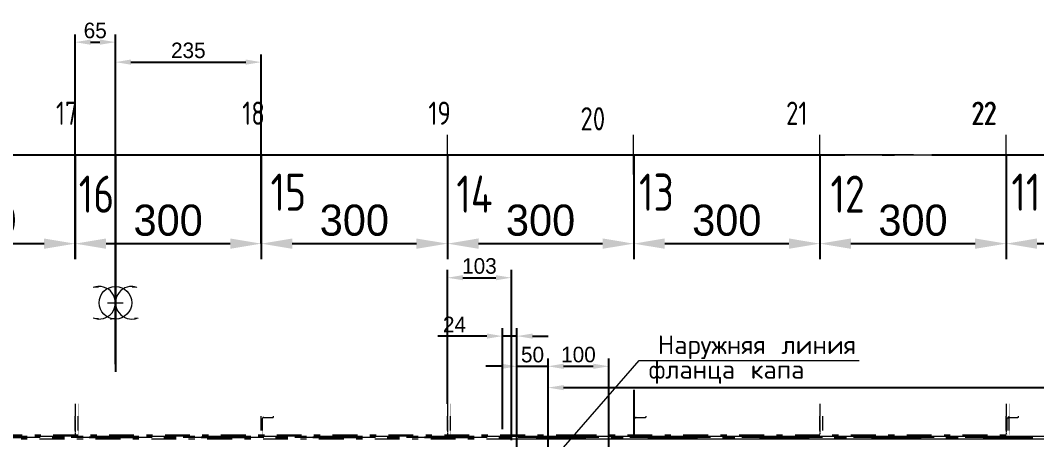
# Model space of a CAD drawing. Header units: millimetres. Extents: x 42007 to 66124, y -556 to 6894.
# Drawn here: x 48924 to 50562, y 4941 to 5616 of the extents above; entities that cross this region are included whole.
import ezdxf

# ---------------------------------------------------------------- set-up
doc = ezdxf.new("R2010")
doc.units = ezdxf.units.MM
for name, pattern in [('DASH2', [1040, 900, -60, 20, -60]), ('DASH5', [180, 80, -40, 20, -40]), ('K5LT32768', [0]), ('K5LT32769', [0]), ('K5LT32778', [0]), ('K5LT32781', [90, 40, -20, 10, -20]), ('K5LT32786', [25.318241, 20.818241, -1.5, 1.5, -1.5]), ('K5LT32790', [520, 450, -30, 10, -30]), ('K5LT32794', [0])]:
    doc.linetypes.add(name, pattern=pattern)
doc.layers.get('Defpoints').update_dxf_attribs({"color": 250})
doc.layers.add('теоретические', color=2, linetype='Continuous', lineweight=13)
doc.styles.add('5', font='txt.shx', dxfattribs={"height": 5})
doc.styles.add('KTEXTSTYLE', font='GOST_AU.SHX', dxfattribs={"width": 0.96, "height": 5})
doc.dimstyles.new('ISO-10', dxfattribs={"dimscale": 10, "dimtxt": 2.5, "dimasz": 2.5, "dimexe": 1.25, "dimexo": 0, "dimtad": 1, "dimdec": 0, "dimtxsty": 'Standard', "dimcen": 2.5, "dimclrd": 7, "dimclre": 7, "dimclrt": 6, "dimadec": 0, "dimazin": 0, "dimtfac": 1, "dimtdec": 0, "dimtmove": 0, "dimatfit": 3, "dimfxl": 1, "dimarcsym": 0})
doc.dimstyles.new('PB20', dxfattribs={"dimscale": 20, "dimtxt": 2.5, "dimasz": 2.5, "dimexe": 1.25, "dimexo": 0, "dimtad": 1, "dimdec": 0, "dimtxsty": 'Standard', "dimcen": 2.5, "dimclrd": 7, "dimclre": 7, "dimclrt": 4, "dimadec": 0, "dimazin": 0, "dimtfac": 1, "dimtdec": 0, "dimtmove": 0, "dimatfit": 3, "dimfxl": 1.25, "dimarcsym": 0})

# ---------------------------------------------------------------- blocks, each defined once
blk = doc.blocks.new('*D200')
at = {"color": 7, "lineweight": -2, "transparency": 16777216}
for p, q in [((48712.4, 5399.6), (48712.4, 5231.4)), ((49012.4, 5399.7), (49012.4, 5231.4)), ((48762.4, 5256.4), (48962.4, 5256.4))]:
    blk.add_line(p, q, dxfattribs=at)
at = {"color": 7, "transparency": 16777216}
for points in [[(48762.4, 5264.7), (48762.4, 5248.1), (48712.4, 5256.4)], [(48962.4, 5264.7), (48962.4, 5248.1), (49012.4, 5256.4)]]:
    blk.add_solid(points, dxfattribs=at)
at = {"layer": 'Defpoints', "color": 0, "transparency": 16777216}
for p in [(48712.4, 5399.6), (49012.4, 5399.7), (49012.4, 5256.4)]:
    blk.add_point(p, dxfattribs=at)
at = {"color": 4, "transparency": 16777216, "insert": (48862.4, 5293.9), "char_height": 50, "attachment_point": 5}
blk.add_mtext('300', dxfattribs=at)
blk = doc.blocks.new('*D201')
at = {"color": 7, "lineweight": -2, "transparency": 16777216}
for p, q in [((49012.4, 5399.7), (49012.4, 5231.4)), ((49312.4, 5399.7), (49312.4, 5231.4)), ((49062.4, 5256.4), (49262.4, 5256.4))]:
    blk.add_line(p, q, dxfattribs=at)
at = {"color": 7, "transparency": 16777216}
for points in [[(49062.4, 5264.7), (49062.4, 5248.1), (49012.4, 5256.4)], [(49262.4, 5264.7), (49262.4, 5248.1), (49312.4, 5256.4)]]:
    blk.add_solid(points, dxfattribs=at)
at = {"layer": 'Defpoints', "color": 0, "transparency": 16777216}
for p in [(49012.4, 5399.7), (49312.4, 5399.7), (49312.4, 5256.4)]:
    blk.add_point(p, dxfattribs=at)
at = {"color": 4, "transparency": 16777216, "insert": (49162.4, 5293.9), "char_height": 50, "attachment_point": 5}
blk.add_mtext('300', dxfattribs=at)
blk = doc.blocks.new('*D202')
at = {"color": 7, "lineweight": -2, "transparency": 16777216}
for p, q in [((49312.4, 5399.6), (49312.4, 5231.4)), ((49612.4, 5399.7), (49612.4, 5231.4)), ((49362.4, 5256.4), (49562.4, 5256.4))]:
    blk.add_line(p, q, dxfattribs=at)
at = {"color": 7, "transparency": 16777216}
for points in [[(49362.4, 5264.7), (49362.4, 5248.1), (49312.4, 5256.4)], [(49562.4, 5264.7), (49562.4, 5248.1), (49612.4, 5256.4)]]:
    blk.add_solid(points, dxfattribs=at)
at = {"layer": 'Defpoints', "color": 0, "transparency": 16777216}
for p in [(49312.4, 5399.6), (49612.4, 5399.7), (49612.4, 5256.4)]:
    blk.add_point(p, dxfattribs=at)
at = {"color": 4, "transparency": 16777216, "insert": (49462.4, 5293.9), "char_height": 50, "attachment_point": 5}
blk.add_mtext('300', dxfattribs=at)
blk = doc.blocks.new('*D158')
at = {"color": 7, "lineweight": -2, "transparency": 16777216}
for p, q in [((49612.4, 5399.6), (49612.4, 5231.4)), ((49912.4, 5399.7), (49912.4, 5231.4)), ((49662.4, 5256.4), (49862.4, 5256.4))]:
    blk.add_line(p, q, dxfattribs=at)
at = {"color": 7, "transparency": 16777216}
for points in [[(49662.4, 5264.8), (49662.4, 5248.1), (49612.4, 5256.4)], [(49862.4, 5264.8), (49862.4, 5248.1), (49912.4, 5256.4)]]:
    blk.add_solid(points, dxfattribs=at)
at = {"layer": 'Defpoints', "color": 0, "transparency": 16777216}
for p in [(49612.4, 5399.6), (49912.4, 5399.7), (49912.4, 5256.4)]:
    blk.add_point(p, dxfattribs=at)
at = {"color": 4, "transparency": 16777216, "insert": (49762.4, 5293.9), "char_height": 50, "attachment_point": 5}
blk.add_mtext('300', dxfattribs=at)
blk = doc.blocks.new('*D164')
at = {"color": 7, "lineweight": -2, "transparency": 16777216}
for p, q in [((48712.4, 5399.6), (48712.4, 5231.4)), ((49012.4, 5399.7), (49012.4, 5231.4)), ((48762.4, 5256.4), (48962.4, 5256.4))]:
    blk.add_line(p, q, dxfattribs=at)
at = {"color": 7, "transparency": 16777216}
for points in [[(48762.4, 5264.7), (48762.4, 5248.1), (48712.4, 5256.4)], [(48962.4, 5264.7), (48962.4, 5248.1), (49012.4, 5256.4)]]:
    blk.add_solid(points, dxfattribs=at)
at = {"layer": 'Defpoints', "color": 0, "transparency": 16777216}
for p in [(48712.4, 5399.6), (49012.4, 5399.7), (49012.4, 5256.4)]:
    blk.add_point(p, dxfattribs=at)
at = {"color": 4, "transparency": 16777216, "insert": (48862.4, 5293.9), "char_height": 50, "attachment_point": 5}
blk.add_mtext('300', dxfattribs=at)
blk = doc.blocks.new('*D165')
at = {"color": 7, "lineweight": -2, "transparency": 16777216}
for p, q in [((49012.4, 5399.7), (49012.4, 5231.4)), ((49312.4, 5399.7), (49312.4, 5231.4)), ((49062.4, 5256.4), (49262.4, 5256.4))]:
    blk.add_line(p, q, dxfattribs=at)
at = {"color": 7, "transparency": 16777216}
for points in [[(49062.4, 5264.7), (49062.4, 5248.1), (49012.4, 5256.4)], [(49262.4, 5264.7), (49262.4, 5248.1), (49312.4, 5256.4)]]:
    blk.add_solid(points, dxfattribs=at)
at = {"layer": 'Defpoints', "color": 0, "transparency": 16777216}
for p in [(49012.4, 5399.7), (49312.4, 5399.7), (49312.4, 5256.4)]:
    blk.add_point(p, dxfattribs=at)
at = {"color": 4, "transparency": 16777216, "insert": (49162.4, 5293.9), "char_height": 50, "attachment_point": 5}
blk.add_mtext('300', dxfattribs=at)
blk = doc.blocks.new('*D166')
at = {"color": 7, "lineweight": -2, "transparency": 16777216}
for p, q in [((49312.4, 5399.6), (49312.4, 5231.4)), ((49612.4, 5399.7), (49612.4, 5231.4)), ((49362.4, 5256.4), (49562.4, 5256.4))]:
    blk.add_line(p, q, dxfattribs=at)
at = {"color": 7, "transparency": 16777216}
for points in [[(49362.4, 5264.7), (49362.4, 5248.1), (49312.4, 5256.4)], [(49562.4, 5264.7), (49562.4, 5248.1), (49612.4, 5256.4)]]:
    blk.add_solid(points, dxfattribs=at)
at = {"layer": 'Defpoints', "color": 0, "transparency": 16777216}
for p in [(49312.4, 5399.6), (49612.4, 5399.7), (49612.4, 5256.4)]:
    blk.add_point(p, dxfattribs=at)
at = {"color": 4, "transparency": 16777216, "insert": (49462.4, 5293.9), "char_height": 50, "attachment_point": 5}
blk.add_mtext('300', dxfattribs=at)
blk = doc.blocks.new('*D167')
at = {"color": 7, "lineweight": -2, "transparency": 16777216}
for p, q in [((49612.4, 5399.6), (49612.4, 5231.4)), ((49912.4, 5399.7), (49912.4, 5231.4)), ((49662.4, 5256.4), (49862.4, 5256.4))]:
    blk.add_line(p, q, dxfattribs=at)
at = {"color": 7, "transparency": 16777216}
for points in [[(49662.4, 5264.8), (49662.4, 5248.1), (49612.4, 5256.4)], [(49862.4, 5264.8), (49862.4, 5248.1), (49912.4, 5256.4)]]:
    blk.add_solid(points, dxfattribs=at)
at = {"layer": 'Defpoints', "color": 0, "transparency": 16777216}
for p in [(49612.4, 5399.6), (49912.4, 5399.7), (49912.4, 5256.4)]:
    blk.add_point(p, dxfattribs=at)
at = {"color": 4, "transparency": 16777216, "insert": (49762.4, 5293.9), "char_height": 50, "attachment_point": 5}
blk.add_mtext('300', dxfattribs=at)
blk = doc.blocks.new('*D168')
at = {"color": 7, "lineweight": -2, "transparency": 16777216}
for p, q in [((49912.4, 5399.7), (49912.4, 5231.4)), ((50212.4, 5399.7), (50212.4, 5231.4)), ((49962.4, 5256.4), (50162.4, 5256.4))]:
    blk.add_line(p, q, dxfattribs=at)
at = {"color": 7, "transparency": 16777216}
for points in [[(49962.4, 5264.8), (49962.4, 5248.1), (49912.4, 5256.4)], [(50162.4, 5264.8), (50162.4, 5248.1), (50212.4, 5256.4)]]:
    blk.add_solid(points, dxfattribs=at)
at = {"layer": 'Defpoints', "color": 0, "transparency": 16777216}
for p in [(49912.4, 5399.7), (50212.4, 5399.7), (50212.4, 5256.4)]:
    blk.add_point(p, dxfattribs=at)
at = {"color": 4, "transparency": 16777216, "insert": (50062.4, 5293.9), "char_height": 50, "attachment_point": 5}
blk.add_mtext('300', dxfattribs=at)
blk = doc.blocks.new('*D169')
at = {"color": 7, "lineweight": -2, "transparency": 16777216}
for p, q in [((50212.4, 5399.6), (50212.4, 5231.4)), ((50512.4, 5399.7), (50512.4, 5231.4)), ((50262.4, 5256.4), (50462.4, 5256.4))]:
    blk.add_line(p, q, dxfattribs=at)
at = {"color": 7, "transparency": 16777216}
for points in [[(50262.4, 5264.8), (50262.4, 5248.1), (50212.4, 5256.4)], [(50462.4, 5264.8), (50462.4, 5248.1), (50512.4, 5256.4)]]:
    blk.add_solid(points, dxfattribs=at)
at = {"layer": 'Defpoints', "color": 0, "transparency": 16777216}
for p in [(50212.4, 5399.6), (50512.4, 5399.7), (50512.4, 5256.4)]:
    blk.add_point(p, dxfattribs=at)
at = {"color": 4, "transparency": 16777216, "insert": (50362.4, 5293.9), "char_height": 50, "attachment_point": 5}
blk.add_mtext('300', dxfattribs=at)
blk = doc.blocks.new('*D170')
at = {"color": 7, "lineweight": -2, "transparency": 16777216}
for p, q in [((50512.4, 5399.6), (50512.4, 5231.4)), ((50812.4, 5399.7), (50812.4, 5231.4)), ((50562.4, 5256.4), (50762.4, 5256.4))]:
    blk.add_line(p, q, dxfattribs=at)
at = {"color": 7, "transparency": 16777216}
for points in [[(50562.4, 5264.8), (50562.4, 5248.1), (50512.4, 5256.4)], [(50762.4, 5264.8), (50762.4, 5248.1), (50812.4, 5256.4)]]:
    blk.add_solid(points, dxfattribs=at)
at = {"layer": 'Defpoints', "color": 0, "transparency": 16777216}
for p in [(50512.4, 5399.6), (50812.4, 5399.7), (50812.4, 5256.4)]:
    blk.add_point(p, dxfattribs=at)
at = {"color": 4, "transparency": 16777216, "insert": (50662.4, 5293.9), "char_height": 50, "attachment_point": 5}
blk.add_mtext('300', dxfattribs=at)
blk = doc.blocks.new('*D181')
at = {"color": 7, "lineweight": -2, "transparency": 16777216}
for p, q in [((49077.4, 5264.4), (49077.4, 5561.3)), ((49312.4, 5256.4), (49312.4, 5561.3)), ((49102.4, 5548.8), (49287.4, 5548.8))]:
    blk.add_line(p, q, dxfattribs=at)
at = {"color": 7, "transparency": 16777216}
for points in [[(49102.4, 5553), (49102.4, 5544.7), (49077.4, 5548.8)], [(49287.4, 5553), (49287.4, 5544.7), (49312.4, 5548.8)]]:
    blk.add_solid(points, dxfattribs=at)
at = {"layer": 'Defpoints', "color": 0, "transparency": 16777216}
for p in [(49312.4, 5548.8), (49077.4, 5264.4), (49312.4, 5256.4)]:
    blk.add_point(p, dxfattribs=at)
at = {"color": 6, "transparency": 16777216, "insert": (49194.9, 5567.6), "char_height": 25, "attachment_point": 5}
blk.add_mtext('235', dxfattribs=at)
blk = doc.blocks.new('*D272')
at = {"color": 7, "lineweight": -2, "transparency": 16777216}
for p, q in [((48712.4, 5399.6), (48712.4, 5231.4)), ((49012.4, 5399.7), (49012.4, 5231.4)), ((48762.4, 5256.4), (48962.4, 5256.4))]:
    blk.add_line(p, q, dxfattribs=at)
at = {"color": 7, "transparency": 16777216}
for points in [[(48762.4, 5264.7), (48762.4, 5248.1), (48712.4, 5256.4)], [(48962.4, 5264.7), (48962.4, 5248.1), (49012.4, 5256.4)]]:
    blk.add_solid(points, dxfattribs=at)
at = {"layer": 'Defpoints', "color": 0, "transparency": 16777216}
for p in [(48712.4, 5399.6), (49012.4, 5399.7), (49012.4, 5256.4)]:
    blk.add_point(p, dxfattribs=at)
at = {"color": 4, "transparency": 16777216, "insert": (48862.4, 5293.9), "char_height": 50, "attachment_point": 5}
blk.add_mtext('300', dxfattribs=at)
blk = doc.blocks.new('*D273')
at = {"color": 7, "lineweight": -2, "transparency": 16777216}
for p, q in [((49012.4, 5399.7), (49012.4, 5231.4)), ((49312.4, 5399.7), (49312.4, 5231.4)), ((49062.4, 5256.4), (49262.4, 5256.4))]:
    blk.add_line(p, q, dxfattribs=at)
at = {"color": 7, "transparency": 16777216}
for points in [[(49062.4, 5264.7), (49062.4, 5248.1), (49012.4, 5256.4)], [(49262.4, 5264.7), (49262.4, 5248.1), (49312.4, 5256.4)]]:
    blk.add_solid(points, dxfattribs=at)
at = {"layer": 'Defpoints', "color": 0, "transparency": 16777216}
for p in [(49012.4, 5399.7), (49312.4, 5399.7), (49312.4, 5256.4)]:
    blk.add_point(p, dxfattribs=at)
at = {"color": 4, "transparency": 16777216, "insert": (49162.4, 5293.9), "char_height": 50, "attachment_point": 5}
blk.add_mtext('300', dxfattribs=at)
blk = doc.blocks.new('*D274')
at = {"color": 7, "lineweight": -2, "transparency": 16777216}
for p, q in [((49312.4, 5399.6), (49312.4, 5231.4)), ((49612.4, 5399.7), (49612.4, 5231.4)), ((49362.4, 5256.4), (49562.4, 5256.4))]:
    blk.add_line(p, q, dxfattribs=at)
at = {"color": 7, "transparency": 16777216}
for points in [[(49362.4, 5264.7), (49362.4, 5248.1), (49312.4, 5256.4)], [(49562.4, 5264.7), (49562.4, 5248.1), (49612.4, 5256.4)]]:
    blk.add_solid(points, dxfattribs=at)
at = {"layer": 'Defpoints', "color": 0, "transparency": 16777216}
for p in [(49312.4, 5399.6), (49612.4, 5399.7), (49612.4, 5256.4)]:
    blk.add_point(p, dxfattribs=at)
at = {"color": 4, "transparency": 16777216, "insert": (49462.4, 5293.9), "char_height": 50, "attachment_point": 5}
blk.add_mtext('300', dxfattribs=at)
blk = doc.blocks.new('*D215')
at = {"color": 7, "lineweight": -2, "transparency": 16777216}
for p, q in [((49612.4, 5399.6), (49612.4, 5231.4)), ((49912.4, 5399.7), (49912.4, 5231.4)), ((49662.4, 5256.4), (49862.4, 5256.4))]:
    blk.add_line(p, q, dxfattribs=at)
at = {"color": 7, "transparency": 16777216}
for points in [[(49662.4, 5264.8), (49662.4, 5248.1), (49612.4, 5256.4)], [(49862.4, 5264.8), (49862.4, 5248.1), (49912.4, 5256.4)]]:
    blk.add_solid(points, dxfattribs=at)
at = {"layer": 'Defpoints', "color": 0, "transparency": 16777216}
for p in [(49612.4, 5399.6), (49912.4, 5399.7), (49912.4, 5256.4)]:
    blk.add_point(p, dxfattribs=at)
at = {"color": 4, "transparency": 16777216, "insert": (49762.4, 5293.9), "char_height": 50, "attachment_point": 5}
blk.add_mtext('300', dxfattribs=at)
blk = doc.blocks.new('*D221')
at = {"color": 7, "lineweight": -2, "transparency": 16777216}
for p, q in [((48712.4, 5399.6), (48712.4, 5231.4)), ((49012.4, 5399.7), (49012.4, 5231.4)), ((48762.4, 5256.4), (48962.4, 5256.4))]:
    blk.add_line(p, q, dxfattribs=at)
at = {"color": 7, "transparency": 16777216}
for points in [[(48762.4, 5264.7), (48762.4, 5248.1), (48712.4, 5256.4)], [(48962.4, 5264.7), (48962.4, 5248.1), (49012.4, 5256.4)]]:
    blk.add_solid(points, dxfattribs=at)
at = {"layer": 'Defpoints', "color": 0, "transparency": 16777216}
for p in [(48712.4, 5399.6), (49012.4, 5399.7), (49012.4, 5256.4)]:
    blk.add_point(p, dxfattribs=at)
at = {"color": 4, "transparency": 16777216, "insert": (48862.4, 5293.9), "char_height": 50, "attachment_point": 5}
blk.add_mtext('300', dxfattribs=at)
blk = doc.blocks.new('*D222')
at = {"color": 7, "lineweight": -2, "transparency": 16777216}
for p, q in [((49012.4, 5399.7), (49012.4, 5231.4)), ((49312.4, 5399.7), (49312.4, 5231.4)), ((49062.4, 5256.4), (49262.4, 5256.4))]:
    blk.add_line(p, q, dxfattribs=at)
at = {"color": 7, "transparency": 16777216}
for points in [[(49062.4, 5264.7), (49062.4, 5248.1), (49012.4, 5256.4)], [(49262.4, 5264.7), (49262.4, 5248.1), (49312.4, 5256.4)]]:
    blk.add_solid(points, dxfattribs=at)
at = {"layer": 'Defpoints', "color": 0, "transparency": 16777216}
for p in [(49012.4, 5399.7), (49312.4, 5399.7), (49312.4, 5256.4)]:
    blk.add_point(p, dxfattribs=at)
at = {"color": 4, "transparency": 16777216, "insert": (49162.4, 5293.9), "char_height": 50, "attachment_point": 5}
blk.add_mtext('300', dxfattribs=at)
blk = doc.blocks.new('*D223')
at = {"color": 7, "lineweight": -2, "transparency": 16777216}
for p, q in [((49312.4, 5399.6), (49312.4, 5231.4)), ((49612.4, 5399.7), (49612.4, 5231.4)), ((49362.4, 5256.4), (49562.4, 5256.4))]:
    blk.add_line(p, q, dxfattribs=at)
at = {"color": 7, "transparency": 16777216}
for points in [[(49362.4, 5264.7), (49362.4, 5248.1), (49312.4, 5256.4)], [(49562.4, 5264.7), (49562.4, 5248.1), (49612.4, 5256.4)]]:
    blk.add_solid(points, dxfattribs=at)
at = {"layer": 'Defpoints', "color": 0, "transparency": 16777216}
for p in [(49312.4, 5399.6), (49612.4, 5399.7), (49612.4, 5256.4)]:
    blk.add_point(p, dxfattribs=at)
at = {"color": 4, "transparency": 16777216, "insert": (49462.4, 5293.9), "char_height": 50, "attachment_point": 5}
blk.add_mtext('300', dxfattribs=at)
blk = doc.blocks.new('*D224')
at = {"color": 7, "lineweight": -2, "transparency": 16777216}
for p, q in [((49612.4, 5399.6), (49612.4, 5231.4)), ((49912.4, 5399.7), (49912.4, 5231.4)), ((49662.4, 5256.4), (49862.4, 5256.4))]:
    blk.add_line(p, q, dxfattribs=at)
at = {"color": 7, "transparency": 16777216}
for points in [[(49662.4, 5264.8), (49662.4, 5248.1), (49612.4, 5256.4)], [(49862.4, 5264.8), (49862.4, 5248.1), (49912.4, 5256.4)]]:
    blk.add_solid(points, dxfattribs=at)
at = {"layer": 'Defpoints', "color": 0, "transparency": 16777216}
for p in [(49612.4, 5399.6), (49912.4, 5399.7), (49912.4, 5256.4)]:
    blk.add_point(p, dxfattribs=at)
at = {"color": 4, "transparency": 16777216, "insert": (49762.4, 5293.9), "char_height": 50, "attachment_point": 5}
blk.add_mtext('300', dxfattribs=at)
blk = doc.blocks.new('*D225')
at = {"color": 7, "lineweight": -2, "transparency": 16777216}
for p, q in [((49912.4, 5399.7), (49912.4, 5231.4)), ((50212.4, 5399.7), (50212.4, 5231.4)), ((49962.4, 5256.4), (50162.4, 5256.4))]:
    blk.add_line(p, q, dxfattribs=at)
at = {"color": 7, "transparency": 16777216}
for points in [[(49962.4, 5264.8), (49962.4, 5248.1), (49912.4, 5256.4)], [(50162.4, 5264.8), (50162.4, 5248.1), (50212.4, 5256.4)]]:
    blk.add_solid(points, dxfattribs=at)
at = {"layer": 'Defpoints', "color": 0, "transparency": 16777216}
for p in [(49912.4, 5399.7), (50212.4, 5399.7), (50212.4, 5256.4)]:
    blk.add_point(p, dxfattribs=at)
at = {"color": 4, "transparency": 16777216, "insert": (50062.4, 5293.9), "char_height": 50, "attachment_point": 5}
blk.add_mtext('300', dxfattribs=at)
blk = doc.blocks.new('*D226')
at = {"color": 7, "lineweight": -2, "transparency": 16777216}
for p, q in [((50212.4, 5399.6), (50212.4, 5231.4)), ((50512.4, 5399.7), (50512.4, 5231.4)), ((50262.4, 5256.4), (50462.4, 5256.4))]:
    blk.add_line(p, q, dxfattribs=at)
at = {"color": 7, "transparency": 16777216}
for points in [[(50262.4, 5264.8), (50262.4, 5248.1), (50212.4, 5256.4)], [(50462.4, 5264.8), (50462.4, 5248.1), (50512.4, 5256.4)]]:
    blk.add_solid(points, dxfattribs=at)
at = {"layer": 'Defpoints', "color": 0, "transparency": 16777216}
for p in [(50212.4, 5399.6), (50512.4, 5399.7), (50512.4, 5256.4)]:
    blk.add_point(p, dxfattribs=at)
at = {"color": 4, "transparency": 16777216, "insert": (50362.4, 5293.9), "char_height": 50, "attachment_point": 5}
blk.add_mtext('300', dxfattribs=at)
blk = doc.blocks.new('*D227')
at = {"color": 7, "lineweight": -2, "transparency": 16777216}
for p, q in [((50512.4, 5399.6), (50512.4, 5231.4)), ((50812.4, 5399.7), (50812.4, 5231.4)), ((50562.4, 5256.4), (50762.4, 5256.4))]:
    blk.add_line(p, q, dxfattribs=at)
at = {"color": 7, "transparency": 16777216}
for points in [[(50562.4, 5264.8), (50562.4, 5248.1), (50512.4, 5256.4)], [(50762.4, 5264.8), (50762.4, 5248.1), (50812.4, 5256.4)]]:
    blk.add_solid(points, dxfattribs=at)
at = {"layer": 'Defpoints', "color": 0, "transparency": 16777216}
for p in [(50512.4, 5399.6), (50812.4, 5399.7), (50812.4, 5256.4)]:
    blk.add_point(p, dxfattribs=at)
at = {"color": 4, "transparency": 16777216, "insert": (50662.4, 5293.9), "char_height": 50, "attachment_point": 5}
blk.add_mtext('300', dxfattribs=at)
blk = doc.blocks.new('*D276')
at = {"color": 7, "lineweight": -2, "transparency": 16777216}
for p, q in [((49774.5, 4927.8), (49774.5, 5037)), ((52572, 4913.3), (52572, 5037)), ((49799.5, 5024.5), (52547, 5024.5))]:
    blk.add_line(p, q, dxfattribs=at)
at = {"color": 7, "transparency": 16777216}
for points in [[(49799.5, 5028.6), (49799.5, 5020.3), (49774.5, 5024.5)], [(52547, 5028.6), (52547, 5020.3), (52572, 5024.5)]]:
    blk.add_solid(points, dxfattribs=at)
at = {"layer": 'Defpoints', "color": 0, "transparency": 16777216}
for p in [(52572, 5024.5), (49774.5, 4927.8), (52572, 4913.3)]:
    blk.add_point(p, dxfattribs=at)
at = {"color": 6, "transparency": 16777216, "insert": (51295.7, 5043.2), "char_height": 25, "attachment_point": 5}
blk.add_mtext('28х100=2800', dxfattribs=at)
blk = doc.blocks.new('*D282')
at = {"color": 7, "lineweight": -2, "transparency": 16777216}
for p, q in [((49012.4, 5231.4), (49012.4, 5593.5)), ((49077.4, 5062), (49077.4, 5593.5)), ((49037.4, 5581), (49052.4, 5581))]:
    blk.add_line(p, q, dxfattribs=at)
at = {"color": 7, "transparency": 16777216}
for points in [[(49037.4, 5585.2), (49037.4, 5576.8), (49012.4, 5581)], [(49052.4, 5585.2), (49052.4, 5576.8), (49077.4, 5581)]]:
    blk.add_solid(points, dxfattribs=at)
at = {"layer": 'Defpoints', "color": 0, "transparency": 16777216}
for p in [(49077.4, 5581), (49012.4, 5231.4), (49077.4, 5062)]:
    blk.add_point(p, dxfattribs=at)
at = {"color": 6, "transparency": 16777216, "insert": (49044.9, 5599.7), "char_height": 25, "attachment_point": 5}
blk.add_mtext('65', dxfattribs=at)
blk = doc.blocks.new('*D284')
at = {"color": 7, "lineweight": -2, "transparency": 16777216}
for p, q in [((49612.4, 4998.6), (49612.4, 5214)), ((49715.4, 4939.6), (49715.4, 5214)), ((49637.4, 5201.5), (49690.4, 5201.5))]:
    blk.add_line(p, q, dxfattribs=at)
at = {"color": 7, "transparency": 16777216}
for points in [[(49637.4, 5205.7), (49637.4, 5197.4), (49612.4, 5201.5)], [(49690.4, 5205.7), (49690.4, 5197.4), (49715.4, 5201.5)]]:
    blk.add_solid(points, dxfattribs=at)
at = {"layer": 'Defpoints', "color": 0, "transparency": 16777216}
for p in [(49715.4, 5201.5), (49612.4, 4998.6), (49715.4, 4939.6)]:
    blk.add_point(p, dxfattribs=at)
at = {"color": 6, "transparency": 16777216, "insert": (49663.9, 5220.3), "char_height": 25, "attachment_point": 5}
blk.add_mtext('103', dxfattribs=at)

msp = doc.modelspace()

# ---------------------------------------------------------------- linework, layer by layer
at = {"color": 0, "linetype": 'K5LT32768', "lineweight": 18}
for p, q in [((49012.362, 5367.653), (49012.362, 5431.653)), ((49012.362, 5367.653), (49012.362, 5431.653)), ((49012.362, 5367.653), (49012.362, 5431.653)), ((49012.362, 5367.653), (49012.362, 5431.653)), ((49312.362, 5367.653), (49312.362, 5431.653)), ((49312.362, 5367.653), (49312.362, 5431.653)), ((49312.362, 5367.653), (49312.362, 5431.653)), ((49312.362, 5367.653), (49312.362, 5431.653)), ((49612.362, 5367.653), (49612.362, 5431.653)), ((49612.362, 5367.653), (49612.362, 5431.653)), ((49612.362, 5367.653), (49612.362, 5431.653)), ((49612.362, 5367.653), (49612.362, 5431.653)), ((49912.362, 5367.653), (49912.362, 5431.653)), ((49912.362, 5367.653), (49912.362, 5431.653)), ((50212.362, 5367.653), (50212.362, 5431.653)), ((50212.362, 5367.653), (50212.362, 5431.653)), ((50512.362, 5367.653), (50512.362, 5431.653)), ((50512.362, 5367.653), (50512.362, 5431.653))]:
    msp.add_line(p, q, dxfattribs=at)
at = {"color": 0, "linetype": 'K5LT32778', "lineweight": 18}
for p, q in [((49012.362, 5369.474), (49012.362, 5416.93)), ((49012.362, 5369.474), (49012.362, 5416.93)), ((49012.362, 5369.474), (49012.362, 5416.93)), ((49012.362, 5369.474), (49012.362, 5416.93)), ((49312.362, 5369.474), (49312.362, 5416.93)), ((49312.362, 5369.474), (49312.362, 5416.93)), ((49312.362, 5369.474), (49312.362, 5416.93)), ((49312.362, 5369.474), (49312.362, 5416.93)), ((49612.362, 5369.474), (49612.362, 5416.93)), ((49612.362, 5369.474), (49612.362, 5416.93)), ((49612.362, 5369.474), (49612.362, 5416.93)), ((49612.362, 5369.474), (49612.362, 5416.93)), ((49912.362, 5369.474), (49912.362, 5416.93)), ((49912.362, 5369.474), (49912.362, 5416.93)), ((50212.362, 5369.474), (50212.362, 5416.93)), ((50212.362, 5369.474), (50212.362, 5416.93)), ((50512.362, 5369.474), (50512.362, 5416.93)), ((50512.362, 5369.474), (50512.362, 5416.93))]:
    msp.add_line(p, q, dxfattribs=at)
at = {"color": 4}
for p, q in [((46682.362, 5399.59), (49482.362, 5399.59)), ((49012.362, 5399.59), (49042.362, 5399.59)), ((49012.362, 5399.59), (49042.362, 5399.59)), ((49077.362, 5399.59), (49077.362, 5062.048)), ((49077.362, 5231.403), (49077.362, 5049.973))]:
    msp.add_line(p, q, dxfattribs=at)
at = {"color": 0, "linetype": 'K5LT32790', "lineweight": 18}
for p, q in [((46793.402, 5399.833), (54012.362, 5399.833)), ((46793.402, 5399.833), (54012.362, 5399.833)), ((46793.402, 5399.833), (54012.362, 5399.833)), ((46793.402, 5399.833), (54012.362, 5399.833)), ((47023.402, 5399.653), (54242.362, 5399.653)), ((47023.402, 5399.653), (54242.362, 5399.653)), ((47023.402, 5399.653), (54242.362, 5399.653)), ((47023.402, 5399.653), (54242.362, 5399.653))]:
    msp.add_line(p, q, dxfattribs=at)
at = {"color": 0, "linetype": 'DASH2'}
msp.add_line((47272.487, 5399.59), (54357.862, 5399.59), dxfattribs=at)
msp.add_line((47272.487, 5399.59), (54357.862, 5399.59), dxfattribs=at)
msp.add_line((47272.487, 5399.59), (54357.862, 5399.59), dxfattribs=at)
msp.add_line((47272.487, 5399.59), (54357.862, 5399.59), dxfattribs=at)
at = {"color": 7, "ltscale": 0.5}
for p, q in [((49700.836, 4957.327), (49700.836, 5119.994)), ((49724.42, 4957.327), (49724.42, 5119.994)), ((49675.836, 5107.494), (49596.669, 5107.494)), ((49724.42, 5107.494), (49700.836, 5107.494)), ((49749.42, 5107.494), (49774.42, 5107.494)), ((49724.42, 4959.873), (49724.42, 5071.284)), ((49774.469, 4957.327), (49774.469, 5071.284)), ((49699.42, 5058.784), (49674.42, 5058.784)), ((49724.42, 5058.784), (49774.469, 5058.784)), ((49799.469, 5058.784), (49824.469, 5058.784)), ((49724.42, 4916.521), (49724.42, 5003.225))]:
    msp.add_line(p, q, dxfattribs=at)
at = {"color": 7, "linetype": 'K5LT32769', "lineweight": 18}
for p, q in [((49674.213, 4784.082), (49921.154, 5068.176)), ((49921.154, 5068.176), (50275.623, 5068.176)), ((50532.362, 4945.588), (49715.662, 4945.588)), ((51784.738, 4945.588), (50495.821, 4945.588))]:
    msp.add_line(p, q, dxfattribs=at)
at = {"color": 7}
for p, q in [((49774.469, 4922.271), (49774.469, 5071.355)), ((49872.362, 4922.271), (49872.362, 5071.355)), ((49799.469, 5058.855), (49847.362, 5058.855))]:
    msp.add_line(p, q, dxfattribs=at)
at = {"color": 0}
msp.add_line((49913.362, 4948.588), (49913.362, 5020.661), dxfattribs=at)
at = {"color": 7, "linetype": 'K5LT32786', "lineweight": 18}
for p, q in [((49012.362, 4998.588), (49012.362, 4948.588)), ((49612.362, 4998.588), (49612.362, 4948.588)), ((50212.362, 4998.588), (50212.362, 4948.588)), ((50512.362, 4998.588), (50512.362, 4948.588))]:
    msp.add_line(p, q, dxfattribs=at)
at = {"color": 7, "linetype": 'K5LT32781', "lineweight": 18}
for p, q in [((49012.362, 4955.588), (49012.362, 4978.588)), ((49017.362, 4955.588), (49017.362, 4978.588)), ((49312.362, 4955.588), (49312.362, 4978.588)), ((49332.362, 4977.588), (49332.362, 4978.588)), ((49612.362, 4955.588), (49612.362, 4978.588)), ((49617.362, 4955.588), (49617.362, 4978.588)), ((49932.362, 4977.588), (49932.362, 4978.588)), ((50212.362, 4955.588), (50212.362, 4978.588)), ((50217.362, 4955.588), (50217.362, 4978.588)), ((50512.362, 4955.588), (50512.362, 4978.588)), ((50512.362, 4955.588), (50512.362, 4978.588)), ((50517.362, 4955.588), (50517.362, 4978.588)), ((50532.362, 4977.588), (50532.362, 4978.588)), ((49314.362, 4955.588), (49314.362, 4974.588)), ((49316.362, 4976.588), (49331.362, 4976.588)), ((49916.362, 4976.588), (49931.362, 4976.588)), ((50514.362, 4955.588), (50514.362, 4974.588)), ((50516.362, 4976.588), (50531.362, 4976.588)), ((46907.362, 4948.588), (49812.362, 4948.588)), ((46907.362, 4946.588), (49812.362, 4946.588)), ((49715.362, 4945.588), (47042.362, 4945.588)), ((49812.362, 4948.588), (50532.362, 4948.588)), ((49812.362, 4946.588), (50532.362, 4946.588)), ((46846.4, 4944.588), (50532.362, 4944.588)), ((49715.362, 4941.588), (47042.362, 4941.588))]:
    msp.add_line(p, q, dxfattribs=at)
at = {"color": 0, "linetype": 'DASH5'}
msp.add_line((44355.362, 4944.588), (54416.357, 4944.588), dxfattribs=at)
at = {"color": 7, "linetype": 'K5LT32794', "lineweight": 18}
for p, q in [((50532.362, 4941.588), (49715.662, 4941.588)), ((51868.631, 4941.588), (50495.821, 4941.588))]:
    msp.add_line(p, q, dxfattribs=at)
at = {"color": 7, "linetype": 'K5LT32786', "const_width": 0.18}
for points in [[(49012.362, 4948.588), (49017.362, 4948.588), (49017.362, 4998.588)], [(49612.362, 4948.588), (49617.362, 4948.588), (49617.362, 4998.588)], [(50212.362, 4948.588), (50217.362, 4948.588), (50217.362, 4998.588)], [(50512.362, 4948.588), (50517.362, 4948.588), (50517.362, 4998.588)], [(49312.362, 4948.588), (49313.362, 4948.588), (49314.069, 4948.881), (49314.362, 4949.588), (49314.362, 4974.588), (49314.63, 4975.588), (49315.362, 4976.32), (49316.362, 4976.588), (49331.362, 4976.588), (49332.069, 4976.881), (49332.362, 4977.588), (49332.362, 4978.588), (49312.362, 4978.588), (49312.362, 4948.588)], [(49912.362, 4948.588), (49913.362, 4948.588), (49914.069, 4948.881), (49914.362, 4949.588), (49914.362, 4974.588), (49914.63, 4975.588), (49915.362, 4976.32), (49916.362, 4976.588), (49931.362, 4976.588), (49932.069, 4976.881), (49932.362, 4977.588), (49932.362, 4978.588), (49912.362, 4978.588), (49912.362, 4948.588)], [(50512.362, 4948.588), (50513.362, 4948.588), (50514.069, 4948.881), (50514.362, 4949.588), (50514.362, 4974.588), (50514.63, 4975.588), (50515.362, 4976.32), (50516.362, 4976.588), (50531.362, 4976.588), (50532.069, 4976.881), (50532.362, 4977.588), (50532.362, 4978.588), (50512.362, 4978.588), (50512.362, 4948.588)]]:
    msp.add_lwpolyline(points, dxfattribs=at)
at = {"color": 7, "linetype": 'K5LT32781', "lineweight": 18}
for centre, radius, start, end in [((49316.362, 4974.588), 2, 90.000004, 180), ((49331.362, 4977.588), 1, 270, 0), ((49916.362, 4974.588), 2, 90.000004, 180), ((49931.362, 4977.588), 1, 270, 0), ((50516.362, 4974.588), 2, 90.000004, 180), ((50531.362, 4977.588), 1, 270, 0)]:
    msp.add_arc(centre, radius, start, end, dxfattribs=at)
at = {"color": 7, "ltscale": 0.5}
for points in [[(49675.836, 5111.661), (49675.836, 5103.327), (49700.836, 5107.494)], [(49749.42, 5111.661), (49749.42, 5103.327), (49724.42, 5107.494)], [(49699.42, 5062.951), (49699.42, 5054.617), (49724.42, 5058.784)], [(49799.469, 5062.951), (49799.469, 5054.617), (49774.469, 5058.784)]]:
    msp.add_solid(points, dxfattribs=at)
at = {"color": 7}
for points in [[(49799.469, 5063.022), (49799.469, 5054.688), (49774.469, 5058.855)], [(49847.362, 5063.022), (49847.362, 5054.688), (49872.362, 5058.855)]]:
    msp.add_solid(points, dxfattribs=at)
at = {"layer": 'теоретические'}
for p, q in [((49077.362, 5571.629), (49077.362, 5178.009)), ((49077.362, 5571.629), (49077.362, 5178.009)), ((49077.362, 5264.423), (49077.362, 5115.02))]:
    msp.add_line(p, q, dxfattribs=at)
at = {"layer": 'теоретические', "lineweight": 13}
for p, q in [((49077.362, 5180.876), (49077.362, 5127.961)), ((49077.362, 5180.876), (49077.362, 5127.961)), ((49077.362, 5180.876), (49077.362, 5127.961)), ((49077.362, 5180.876), (49077.362, 5127.961)), ((49064.862, 5161.188), (49089.862, 5161.188)), ((49064.862, 5161.188), (49089.862, 5161.188))]:
    msp.add_line(p, q, dxfattribs=at)
for points in [[(49041.816, 5180.364, 0, 3.39, 0), (49041.816, 5180.364, 3.39, 3.39, 0)], [(49041.816, 5180.364, 0, 3.39, 0), (49041.816, 5180.364, 3.39, 3.39, 0)], [(49041.816, 5180.364, 0, 3.39, 0), (49041.816, 5180.364, 3.39, 3.39, 0)], [(49041.816, 5180.364, 0, 3.39, 0), (49041.816, 5180.364, 3.39, 3.39, 0)], [(49041.816, 5180.364, 0, 3.39, 0), (49041.816, 5180.364, 3.39, 3.39, 0)], [(49041.816, 5180.364, 0, 3.39, 0), (49041.816, 5180.364, 3.39, 3.39, 0)], [(49041.816, 5180.364, 0, 3.39, 0), (49041.816, 5180.364, 3.39, 3.39, 0)], [(49041.816, 5180.364, 0, 3.39, 0), (49041.816, 5180.364, 3.39, 3.39, 0)], [(49041.881, 5185.688, 0, 3.39, 0), (49050.381, 5187.24, 3.39, 3.39, 0)], [(49041.881, 5185.688, 0, 3.39, 0), (49050.381, 5187.24, 3.39, 3.39, 0)], [(49041.881, 5185.688, 0, 3.39, 0), (49050.381, 5187.24, 3.39, 3.39, 0)], [(49041.881, 5185.688, 0, 3.39, 0), (49050.381, 5187.24, 3.39, 3.39, 0)], [(49112.842, 5185.688, 0, 3.39, 0), (49104.342, 5187.24, 3.39, 3.39, 0)], [(49112.842, 5185.688, 0, 3.39, 0), (49104.342, 5187.24, 3.39, 3.39, 0)], [(49112.842, 5185.688, 0, 3.39, 0), (49104.342, 5187.24, 3.39, 3.39, 0)], [(49112.842, 5185.688, 0, 3.39, 0), (49104.342, 5187.24, 3.39, 3.39, 0)], [(49041.881, 5136.688, 0, 3.39, 0), (49050.381, 5135.136, 3.39, 3.39, 0)], [(49041.881, 5136.688, 0, 3.39, 0), (49050.381, 5135.136, 3.39, 3.39, 0)], [(49041.881, 5136.688, 0, 3.39, 0), (49050.381, 5135.136, 3.39, 3.39, 0)], [(49041.881, 5136.688, 0, 3.39, 0), (49050.381, 5135.136, 3.39, 3.39, 0)], [(49077.842, 5136.688, 0, 3.39, 0), (49069.342, 5135.136, 3.39, 3.39, 0)], [(49077.842, 5136.688, 0, 3.39, 0), (49069.342, 5135.136, 3.39, 3.39, 0)], [(49116.504, 5136.871, 0, 3.39, 0), (49108.004, 5135.318, 3.39, 3.39, 0)]]:
    msp.add_lwpolyline(points, format="xyseb", dxfattribs=at)
msp.add_circle((49077.463, 5161.188), 26.227, dxfattribs=at)
msp.add_circle((49077.463, 5161.188), 26.227, dxfattribs=at)
msp.add_circle((49077.463, 5161.188), 26.227, dxfattribs=at)
msp.add_circle((49077.463, 5161.188), 26.227, dxfattribs=at)
for centre, start, end in [((49051.236, 5161.188), 248.18675, 111.049009), ((49051.236, 5161.188), 248.18675, 111.049009), ((49051.236, 5161.188), 248.18675, 111.049009), ((49051.236, 5161.188), 248.18675, 111.049009), ((49103.69, 5161.188), 71.136362, 279.467891), ((49103.69, 5161.188), 71.136362, 279.467891), ((49103.69, 5161.188), 71.136362, 279.467891), ((49103.69, 5161.188), 71.136362, 279.467891)]:
    msp.add_arc(centre, 26.227, start, end, dxfattribs=at)

# ---------------------------------------------------------------- texts
at = {"color": 0, "style": 'KTEXTSTYLE', "width": 0.965}
for s, p in [('18', (49281.68, 5447.765)), ('17', (48981.68, 5447.765)), ('19', (49581.68, 5447.765)), ('19', (49581.68, 5447.765)), ('19', (49581.68, 5447.765)), ('20', (49826.596, 5438.771, 0)), ('20', (49826.596, 5438.771, 0)), ('21', (50157.878, 5447.722)), ('21', (50157.878, 5447.722)), ('22', (50456.182, 5447.344)), ('22', (50456.182, 5447.344)), ('22', (50457.878, 5447.722)), ('22', (50457.878, 5447.722))]:
    msp.add_text(s, height=37.5, dxfattribs=at).set_placement(p)
at = {"color": 0, "attachment_point": 1}
for s, insert, char_height, style in [('{\\H24x;\\W0.965;\\C6;16}', (49018.334, 5366.144), 2.5, 'KTEXTSTYLE'), ('{\\H24x;\\W0.965;\\C6;15}', (49327.375, 5369.283), 2.5, 'KTEXTSTYLE'), ('{\\H24x;\\W0.965;\\C6;15}', (49327.375, 5369.283), 2.5, 'KTEXTSTYLE'), ('{\\H24x;\\W0.965;\\C6;14}', (49626.737, 5366.144), 2.5, 'KTEXTSTYLE'), ('{\\H24x;\\W0.965;\\C6;13}', (49921.025, 5369.283), 2.5, 'KTEXTSTYLE'), ('{\\H24x;\\W0.965;\\C6;13}', (49921.025, 5369.283), 2.5, 'KTEXTSTYLE'), ('{\\H24x;\\W0.965;\\C6;12}', (50229.468, 5366.144), 2.5, 'KTEXTSTYLE'), ('{\\H24x;\\W0.965;\\C6;11}', (50521.025, 5369.283), 2.5, 'KTEXTSTYLE'), ('{\\H24x;\\W0.965;\\C6;11}', (50521.025, 5369.283), 2.5, 'KTEXTSTYLE'), ('\\H3.5;\\W0.965;\\Q15;\\Q0;\\H30.00;Наружняя линия', (49951.154, 5108.519), 50, '5'), ('\\H3.5;\\W0.965;\\Q15;\\Q0;\\H30.00;фланца капа', (49936.612, 5068.833), 50, '5')]:
    msp.add_mtext(s, dxfattribs=dict(at, insert=insert, char_height=char_height, style=style))
at = {"color": 0, "ltscale": 0.5, "char_height": 25, "attachment_point": 5}
for s, insert in [('24', (49623.753, 5126.244)), ('50', (49749.444, 5077.534))]:
    msp.add_mtext(s, dxfattribs=dict(at, insert=insert))
at = {"color": 0, "insert": (49823.415, 5077.605), "char_height": 25, "attachment_point": 5}
msp.add_mtext('100', dxfattribs=at)

# ---------------------------------------------------------------- dimensions: what is measured, and where the dimension line sits
at = {"color": 4}
for base, p1, p2, picture, middle in [((49077.362, 5580.993), (49012.362, 5231.403), (49077.362, 5062.048), '*D282', (49044.862, 5599.743)), ((49312.362, 5548.84), (49077.362, 5264.423), (49312.362, 5256.403), '*D181', (49194.862, 5567.59)), ((49715.362, 5201.523), (49612.362, 4998.588), (49715.362, 4939.588), '*D284', (49663.862, 5220.273))]:
    dim = msp.add_linear_dim(base=base, p1=p1, p2=p2, dimstyle='ISO-10', override={"dimfxl": 1.25}, dxfattribs=at)
    dim.commit()
    dim.dimension.update_dxf_attribs({"geometry": picture, "text_midpoint": middle})
at = {"color": 0}
for base, p1, p2, picture, middle in [((49012.362, 5256.403), (48712.362, 5399.59), (49012.362, 5399.653), '*D200', (48862.362, 5293.903)), ((49012.362, 5256.403), (48712.362, 5399.59), (49012.362, 5399.653), '*D164', (48862.362, 5293.903)), ((49012.362, 5256.403), (48712.362, 5399.59), (49012.362, 5399.653), '*D272', (48862.362, 5293.903)), ((49012.362, 5256.403), (48712.362, 5399.59), (49012.362, 5399.653), '*D221', (48862.362, 5293.903)), ((49312.362, 5256.403), (49012.362, 5399.653), (49312.362, 5399.653), '*D201', (49162.362, 5293.903)), ((49312.362, 5256.403), (49012.362, 5399.653), (49312.362, 5399.653), '*D165', (49162.362, 5293.903)), ((49312.362, 5256.403), (49012.362, 5399.653), (49312.362, 5399.653), '*D273', (49162.362, 5293.903)), ((49312.362, 5256.403), (49012.362, 5399.653), (49312.362, 5399.653), '*D222', (49162.362, 5293.903)), ((49612.362, 5256.403), (49312.362, 5399.59), (49612.362, 5399.653), '*D202', (49462.362, 5293.903)), ((49612.362, 5256.403), (49312.362, 5399.59), (49612.362, 5399.653), '*D166', (49462.362, 5293.903)), ((49612.362, 5256.403), (49312.362, 5399.59), (49612.362, 5399.653), '*D274', (49462.362, 5293.903)), ((49612.362, 5256.403), (49312.362, 5399.59), (49612.362, 5399.653), '*D223', (49462.362, 5293.903)), ((49912.362, 5256.433), (49612.362, 5399.59), (49912.362, 5399.653), '*D158', (49762.362, 5293.933)), ((49912.362, 5256.433), (49612.362, 5399.59), (49912.362, 5399.653), '*D167', (49762.362, 5293.933)), ((49912.362, 5256.433), (49612.362, 5399.59), (49912.362, 5399.653), '*D215', (49762.362, 5293.933)), ((49912.362, 5256.433), (49612.362, 5399.59), (49912.362, 5399.653), '*D224', (49762.362, 5293.933)), ((50212.362, 5256.433), (49912.362, 5399.653), (50212.362, 5399.653), '*D168', (50062.362, 5293.933)), ((50212.362, 5256.433), (49912.362, 5399.653), (50212.362, 5399.653), '*D225', (50062.362, 5293.933)), ((50512.362, 5256.433), (50212.362, 5399.59), (50512.362, 5399.653), '*D169', (50362.362, 5293.933)), ((50512.362, 5256.433), (50212.362, 5399.59), (50512.362, 5399.653), '*D226', (50362.362, 5293.933)), ((50812.362, 5256.433), (50512.362, 5399.59), (50812.362, 5399.653), '*D170', (50662.362, 5293.933)), ((50812.362, 5256.433), (50512.362, 5399.59), (50812.362, 5399.653), '*D227', (50662.362, 5293.933))]:
    dim = msp.add_linear_dim(base=base, p1=p1, p2=p2, dimstyle='PB20', dxfattribs=at)
    dim.commit()
    dim.dimension.update_dxf_attribs({"geometry": picture, "text_midpoint": middle})
at = {"color": 4}
dim = msp.add_linear_dim(base=(52572.024, 5024.482), p1=(49774.469, 4927.772), p2=(52572.024, 4913.272), text='28х100=2800', dimstyle='ISO-10', override={"dimfxl": 1.25}, dxfattribs=at)
dim.commit()
dim.dimension.update_dxf_attribs({"geometry": '*D276', "text_midpoint": (51295.732, 5024.482), "dimtype": 160})

doc.saveas('drawing.dxf')
